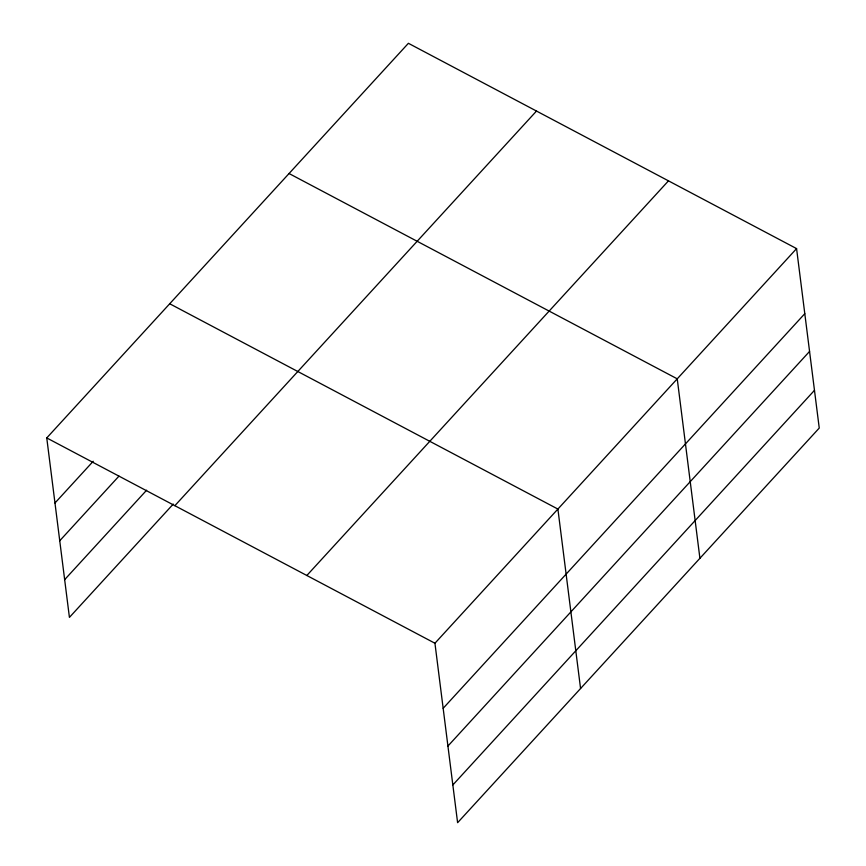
<?xml version="1.0" encoding="UTF-8"?>
<svg xmlns="http://www.w3.org/2000/svg" width="866" height="866" viewBox="0 0 866 866"><rect width="100%" height="100%" fill="white"/><g stroke="black" fill="none" stroke-linecap="round" stroke-linejoin="round"><path stroke-width="1.3" d="M173.254 504.088L69.421 617.393L46.753 437.936L408.395 43.3L796.579 248.607L819.247 428.064L457.605 822.7L434.938 643.243L796.579 248.607M54.969 503.005L93.225 461.264M59.743 540.752L118.945 476.148M64.658 579.646L146.625 490.199M174.856 505.69L536.498 111.054M306.835 575.489L668.476 180.853M443.154 708.312L804.795 313.676M447.928 746.059L809.569 351.423M452.842 784.953L814.484 390.317M289.049 173.525L677.234 378.832L699.912 558.299M169.714 303.76L557.899 509.067L580.566 688.524M46.753 437.936L434.938 643.243"/></g></svg>
